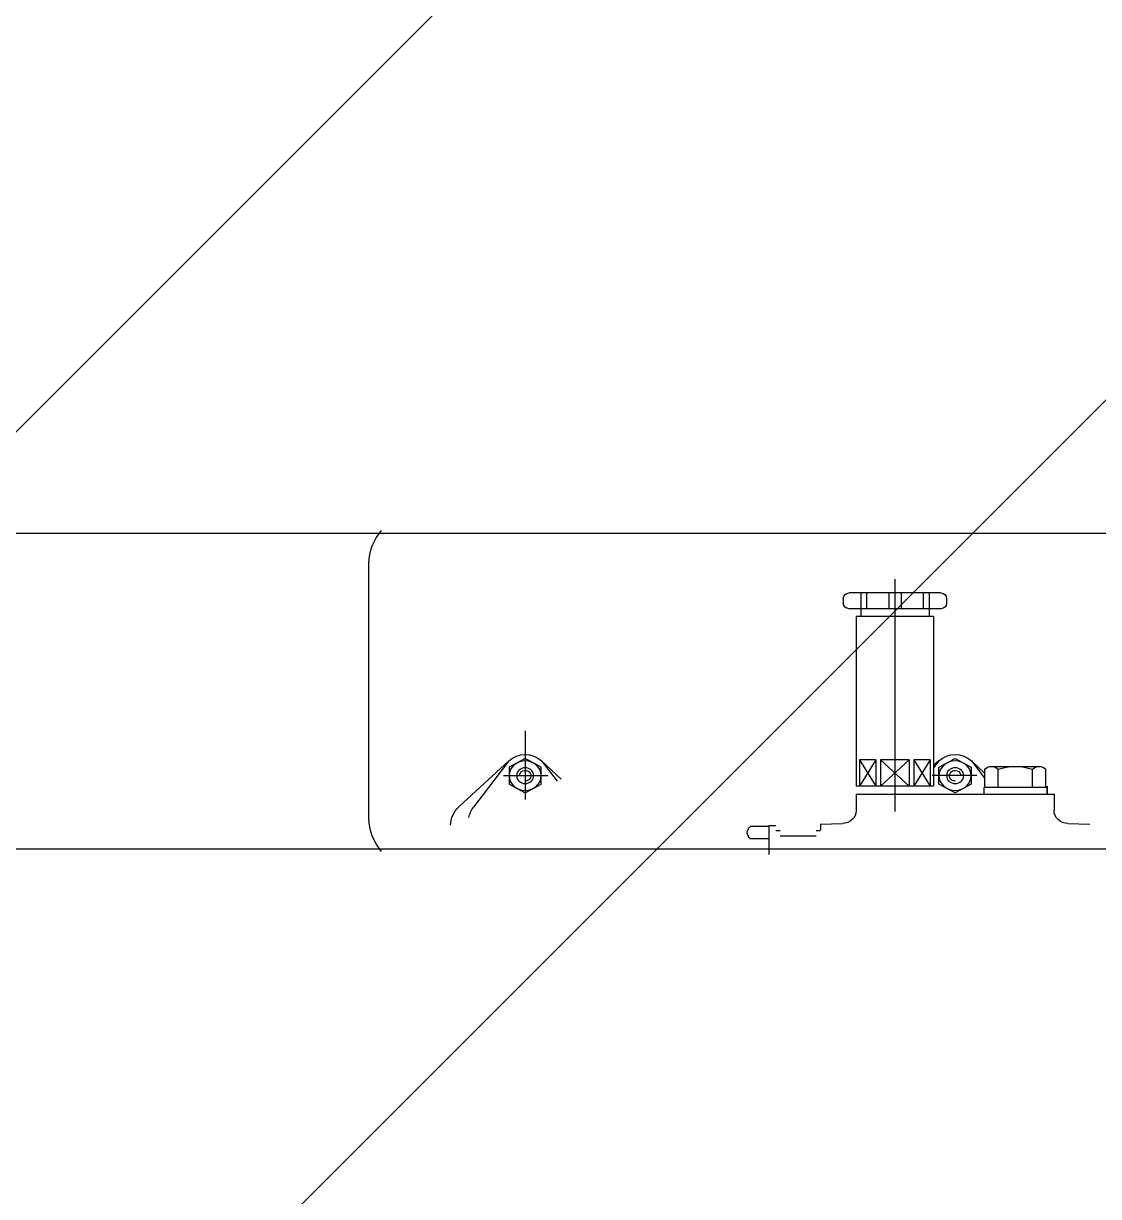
# Model space of a CAD drawing. Header units: millimetres. Extents: x -77 to 207, y -160 to 187.
# Drawn here: x -51.5757 to -51.2106, y 34.7318 to 35.1302 of the extents above; entities that cross this region are included whole.
import ezdxf
from ezdxf.xclip import XClip

# ---------------------------------------------------------------- set-up
doc = ezdxf.new("R2010")
doc.units = ezdxf.units.MM
doc.header["$LTSCALE"] = 0.1
doc.layers.add('C01 Foil blanco', color=30, linetype='Continuous')
doc.layers.add('X REF - ANELO INST bind$0$X REF - ANELO$0$E-GENERAL', color=8, linetype='Continuous')

# ---------------------------------------------------------------- blocks, each defined once
blk = doc.blocks.new('X REF - ANELO INST bind$0$X REF - ANELO$0$grupo electrogeno')
at = {"layer": 'X REF - ANELO INST bind$0$X REF - ANELO$0$E-GENERAL'}
for p, q in [((-163.43093, 150.31908), (-163.43093, 150.32886)), ((-163.74237, 150.32687), (-163.29952, 150.32687)), ((-163.43093, 150.3235), (-163.43717, 150.3235)), ((-163.43093, 150.31931), (-163.43717, 150.31931)), ((-163.42702, 150.32082), (-163.42848, 150.32082)), ((-163.41485, 150.32261), (-163.42702, 150.32261)), ((-163.41339, 150.32082), (-163.41485, 150.32082)), ((-163.41339, 150.31859), (-163.41339, 150.32052)), ((-163.56669, 150.31659), (-163.56669, 150.23001)), ((-163.42848, 150.31908), (-163.43093, 150.31908)), ((-163.41339, 150.31859), (-163.40592, 150.31835)), ((-163.32937, 150.31835), (-163.3219, 150.31859)), ((-163.51915, 150.29702), (-163.5361, 150.31257)), ((-163.51915, 150.29702), (-163.53115, 150.31275)), ((-163.40123, 150.30832), (-163.40123, 150.31389)), ((-163.38809, 150.23536), (-163.38809, 150.31421)), ((-163.33407, 150.30832), (-163.33407, 150.31389)), ((-163.51912, 150.30498), (-163.51364, 150.30788)), ((-163.51364, 150.28682), (-163.51364, 150.31015)), ((-163.51364, 150.30788), (-163.50817, 150.30498)), ((-163.40123, 150.30832), (-163.33407, 150.30832)), ((-163.36765, 150.30788), (-163.37313, 150.30498)), ((-163.36217, 150.30498), (-163.36765, 150.30788)), ((-163.35787, 150.30608), (-163.35787, 150.30832)), ((-163.33655, 150.30608), (-163.33655, 150.30832)), ((-163.33635, 150.30565), (-163.33635, 150.30832)), ((-163.33635, 150.30565), (-163.33635, 150.30832)), ((-163.51912, 150.29917), (-163.51912, 150.30498)), ((-163.50817, 150.30498), (-163.50817, 150.29917)), ((-163.50814, 150.29702), (-163.50283, 150.30398)), ((-163.50814, 150.29702), (-163.50137, 150.30324)), ((-163.37495, 150.30565), (-163.40123, 150.30565)), ((-163.40123, 150.24806), (-163.40123, 150.30565)), ((-163.40007, 150.29672), (-163.40007, 150.30565)), ((-163.39454, 150.29672), (-163.40007, 150.30565)), ((-163.40007, 150.29672), (-163.39454, 150.30565)), ((-163.39454, 150.29672), (-163.39454, 150.30565)), ((-163.39296, 150.29672), (-163.39296, 150.30565)), ((-163.38321, 150.29672), (-163.39296, 150.30565)), ((-163.39296, 150.29672), (-163.38321, 150.30565)), ((-163.38321, 150.29672), (-163.38321, 150.30565)), ((-163.38163, 150.29672), (-163.38163, 150.30565)), ((-163.37611, 150.29672), (-163.38163, 150.30565)), ((-163.38163, 150.29672), (-163.37611, 150.30565)), ((-163.37611, 150.29672), (-163.37611, 150.30565)), ((-163.37495, 150.24806), (-163.37495, 150.30565)), ((-163.37313, 150.30498), (-163.37313, 150.29917)), ((-163.36217, 150.29917), (-163.36217, 150.30498)), ((-163.34721, 150.30608), (-163.35787, 150.30608)), ((-163.35762, 150.29989), (-163.35762, 150.30608)), ((-163.35305, 150.30608), (-163.35305, 150.29989)), ((-163.33655, 150.30608), (-163.34721, 150.30608)), ((-163.34137, 150.30608), (-163.34137, 150.29989)), ((-163.3368, 150.30608), (-163.3368, 150.29989)), ((-163.52102, 150.30207), (-163.50581, 150.30207)), ((-163.36028, 150.30207), (-163.37549, 150.30207)), ((-163.37316, 150.29702), (-163.37495, 150.29937)), ((-163.36214, 150.29702), (-163.35762, 150.30294)), ((-163.36214, 150.29702), (-163.35762, 150.30117)), ((-163.51364, 150.29627), (-163.51912, 150.29917)), ((-163.50817, 150.29917), (-163.51364, 150.29627)), ((-163.39454, 150.29672), (-163.40007, 150.29672)), ((-163.38321, 150.29672), (-163.39296, 150.29672)), ((-163.37611, 150.29672), (-163.38163, 150.29672)), ((-163.37316, 150.29702), (-163.37495, 150.29867)), ((-163.37313, 150.29917), (-163.36765, 150.29627)), ((-163.36765, 150.29627), (-163.36217, 150.29917)), ((-163.35534, 150.29894), (-163.33908, 150.29894)), ((-163.37495, 150.24806), (-163.40123, 150.24806)), ((-163.39968, 150.24002), (-163.39968, 150.24806)), ((-163.3765, 150.24002), (-163.3765, 150.24806)), ((-163.40561, 150.24181), (-163.40561, 150.24359)), ((-163.37252, 150.24538), (-163.40366, 150.24538)), ((-163.3977, 150.24002), (-163.3977, 150.24538)), ((-163.3902, 150.24002), (-163.3902, 150.24538)), ((-163.38598, 150.24002), (-163.38598, 150.24538)), ((-163.37848, 150.24002), (-163.37848, 150.24538)), ((-163.37057, 150.24181), (-163.37057, 150.24359)), ((-163.37252, 150.24002), (-163.40366, 150.24002)), ((-163.74237, 150.21973), (-163.29952, 150.21973)), ((-163.30082, 150.21988), (-163.35006, 150.21988))]:
    blk.add_line(p, q, dxfattribs=at)
for centre, major_axis, start_param, end_param in [((-163.54722, 150.31659), (0.01947, 0), 2.463387, 3.141593), ((-163.43518, 150.3214), (0.00303, 0), 2.285646, 3.997539), ((-163.52922, 150.31889), (-0.00973, 0), 0, 0.785398), ((-163.52318, 150.31787), (0.00973, 0), 3.316126, 3.752458), ((-163.40609, 150.31389), (-0.00487, 0), 3.141593, 4.677482), ((-163.3292, 150.31389), (0.00487, 0), 1.605703, 3.141593), ((-163.51364, 150.30207), (0.00548, 0), 3.141593, 9.424778), ((-163.51364, 150.30207), (-0.00195, 0), 0, 4.712389), ((-163.36765, 150.30207), (0.00548, 0), 3.141593, 9.424778), ((-163.36765, 150.30207), (0.00292, 0), 3.141593, 9.424778), ((-163.36765, 150.30207), (-0.00195, 0), -1.570796, 3.141593), ((-163.35534, 150.30172), (-0.00303, 0), 0.71485, 2.426743), ((-163.34721, 150.31441), (-0.01686, 0), 1.217194, 1.924399), ((-163.33908, 150.30172), (-0.00303, 0), 0.71485, 2.426743), ((-163.51364, 150.30207), (-0.00779, 0), 0.785398, 2.356194), ((-163.36765, 150.30207), (-0.00779, 0), 0.785398, 2.356194), ((-163.40366, 150.24359), (-0.00195, 0), -1.570796, 0), ((-163.37252, 150.24359), (0.00195, 0), 0, 1.570796), ((-163.40366, 150.24181), (-0.00195, 0), 0, 1.570796), ((-163.37252, 150.24181), (0.00195, 0), 4.712389, 6.283185), ((-163.54722, 150.23001), (-0.01947, 0), 0, 0.678205)]:
    blk.add_ellipse(centre, major_axis=major_axis, ratio=0.91735, start_param=start_param, end_param=end_param, dxfattribs=at)
blk.add_ellipse((-163.51364, 150.30207), major_axis=(-0.00292, 0), ratio=0.91735, dxfattribs=at)
blk = doc.blocks.new('X REF - ANELO INST bind$0$X REF - ANELO$0$A$C1F186A80')
at = {"xscale": -1, "rotation": 180}
blk.add_blockref('X REF - ANELO INST bind$0$X REF - ANELO$0$grupo electrogeno', (165.30672, 151.35615), dxfattribs=at)
blk = doc.blocks.new('X REF - ANELO INST bind$0$X REF - ANELO')
blk.add_blockref('X REF - ANELO INST bind$0$X REF - ANELO$0$A$C1F186A80', (-53.1984, 33.82066))
blk = doc.blocks.new('X REF - ANELO INST bind')
ref = blk.add_blockref('X REF - ANELO INST bind$0$X REF - ANELO', (0, 0))
XClip(ref).set_block_clipping_path([(-76.9680737415, -24.7711317477), (92.9860355418, 61.1669630168)])

msp = doc.modelspace()

# ---------------------------------------------------------------- hatches: boundary and pattern name
at = {"layer": 'C01 Foil blanco'}
h = msp.add_hatch(dxfattribs=at)
h.set_pattern_fill('ANSI31', color=256, scale=0.08, style=0)
h.paths.add_polyline_path([(-44.75879, 37.43658), (-44.75879, 41.58806), (-53.19843, 41.58801), (-53.19843, 33.67851), (-49.10586, 33.67851), (-49.10467, 37.43657)])
h = msp.add_hatch(dxfattribs=at)
h.set_pattern_fill('ANSI31', color=256, scale=0.08, style=0)
edge = h.paths.add_edge_path()
edge.add_line((-49.02141, 4.58487), (-49.02141, 14.56085))
edge.add_line((-49.02141, 14.56085), (-53.1984, 14.56085))
edge.add_line((-53.1984, 14.56085), (-53.1984, 16.71429))
edge.add_line((-53.1984, 16.71429), (-49.02145, 16.71429))
edge.add_line((-49.02145, 16.71429), (-49.02145, 37.38051))
edge.add_line((-49.02145, 37.38051), (-26.4226, 37.38051))
edge.add_line((-26.4226, 37.38051), (-26.4226, 33.42657))
edge.add_line((-26.4226, 33.42657), (-29.12064, 33.42657))
edge.add_line((-29.12064, 33.42657), (-29.12064, 29.24522))
edge.add_line((-29.12064, 29.24522), (-42.67707, 29.24523))
edge.add_line((-42.67707, 29.24523), (-42.67641, 4.58487))
edge.add_line((-42.67641, 4.58487), (-49.02141, 4.58502))

# ---------------------------------------------------------------- block references
msp.add_blockref('X REF - ANELO INST bind', (0, 0))

doc.saveas('drawing.dxf')
